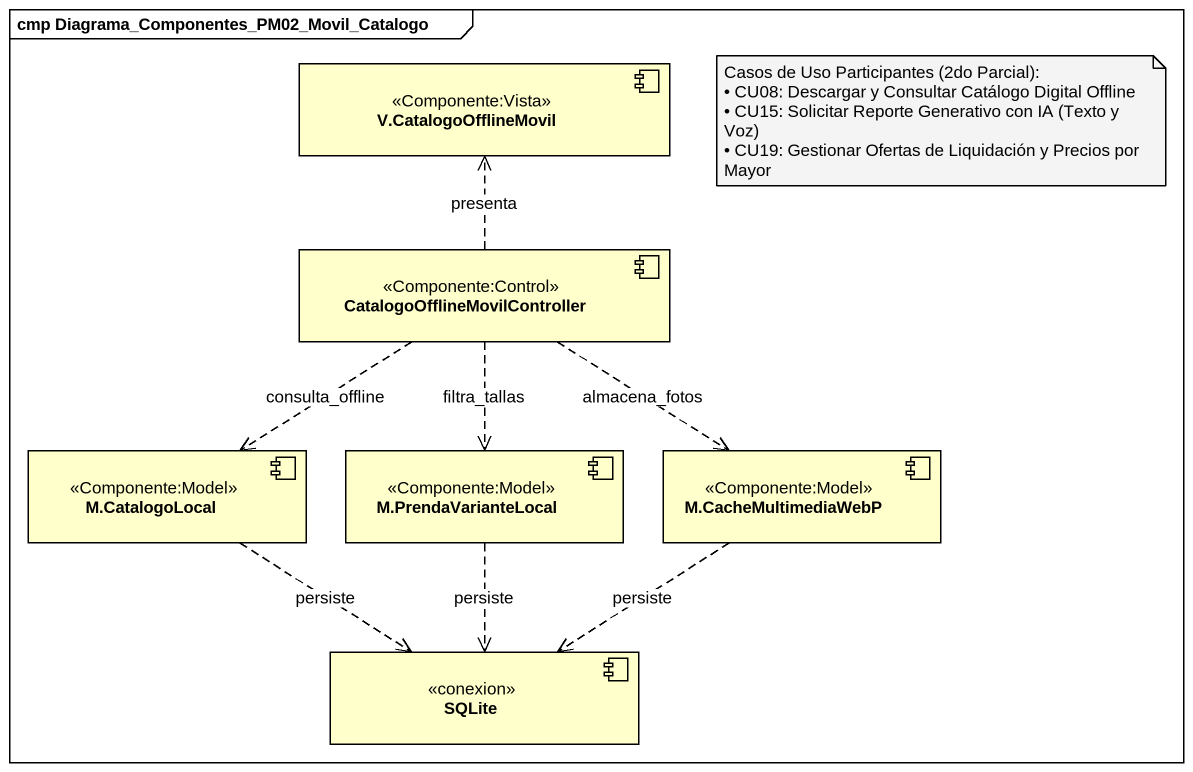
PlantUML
@startuml
mainframe cmp Diagrama_Componentes_PM02_Movil_Catalogo
component "V.CatalogoOfflineMovil" as V_CatalogoOfflineMovil <<Componente:Vista>>
component "CatalogoOfflineMovilController" as CatalogoOfflineMovilControll <<Componente:Control>>
component "M.CatalogoLocal" as M_CatalogoLocal <<Componente:Model>>
component "M.PrendaVarianteLocal" as M_PrendaVarianteLocal <<Componente:Model>>
component "M.CacheMultimediaWebP" as M_CacheMultimediaWebP <<Componente:Model>>
component SQLite <<conexion>>
CatalogoOfflineMovilControll .up.> V_CatalogoOfflineMovil : presenta
CatalogoOfflineMovilControll ..> M_CatalogoLocal : consulta_offline
CatalogoOfflineMovilControll ..> M_PrendaVarianteLocal : filtra_tallas
CatalogoOfflineMovilControll ..> M_CacheMultimediaWebP : almacena_fotos
M_CatalogoLocal ..> SQLite : persiste
M_PrendaVarianteLocal ..> SQLite : persiste
M_CacheMultimediaWebP ..> SQLite : persiste
note as N1
  Casos de Uso Participantes (2do Parcial):
  • CU08: Descargar y Consultar Catálogo Digital Offline
  • CU15: Solicitar Reporte Generativo con IA (Texto y Voz)
  • CU19: Gestionar Ofertas de Liquidación y Precios por Mayor
end note
@enduml
